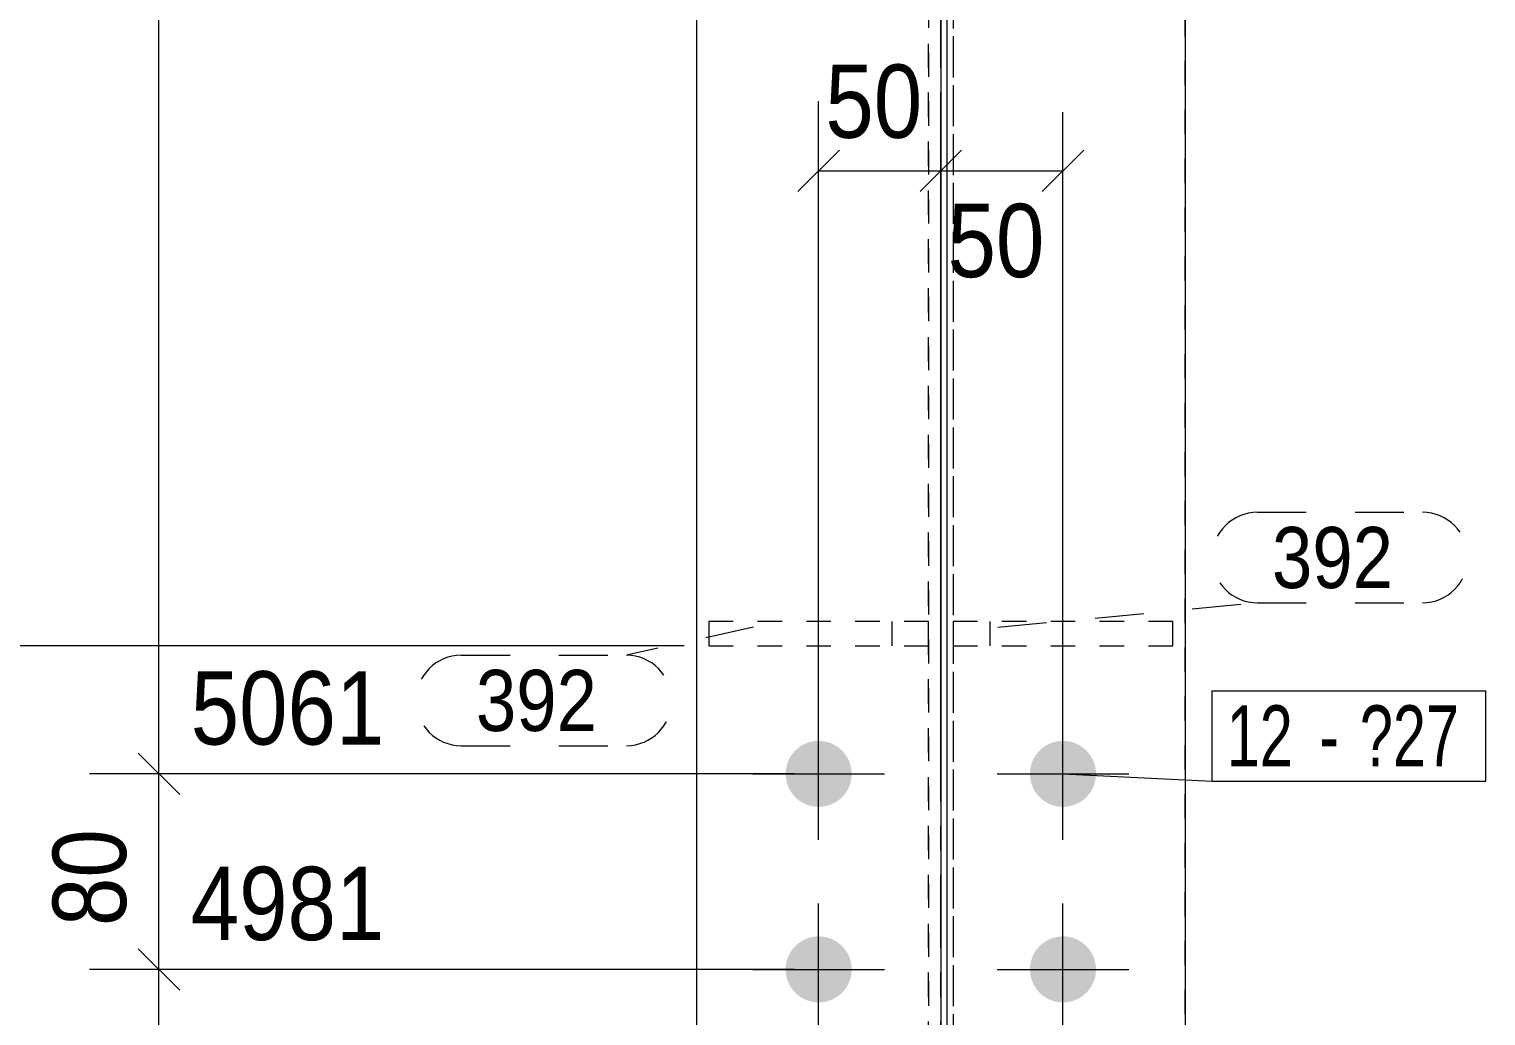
# Model space of a CAD drawing. Header units: millimetres. Extents: x 2 to 579, y 1 to 825.
# Drawn here: x 37.4 to 97, y 277.8 to 318.2 of the extents above; entities that cross this region are included whole.
import ezdxf

# ---------------------------------------------------------------- set-up
doc = ezdxf.new("R2010")
doc.units = ezdxf.units.MM
for name, pattern in [('XKITLINE00', [0]), ('XKITLINE01', [4, 1, -1, 1, -1]), ('XKITLINE02', [4, 2, -2]), ('XKITLINE03', [6, 3, -1, 1, -1])]:
    doc.linetypes.add(name, pattern=pattern)
for name, color, linetype, lineweight in [('Bolt', 3, 'Continuous', 0), ('BoltMark', 7, 'Continuous', 0), ('Dimensions', 7, 'Continuous', 0), ('Part', 2, 'Continuous', 0), ('PartMark', 7, 'Continuous', 0)]:
    doc.layers.add(name, color=color, linetype=linetype, lineweight=lineweight)
doc.styles.add('ARIAL', font='ARIAL.TTF')
doc.styles.add('ARIAL_NARROW', font='ARIALN.TTF')

# ---------------------------------------------------------------- blocks, each defined once
blk = doc.blocks.new('*A53')
at = {"layer": 'Bolt'}
for points in [[(68.349, 287.779), (68.351, 287.813), (68.353, 287.846), (68.356, 287.879), (68.359, 287.912), (68.364, 287.944), (68.369, 287.977), (68.375, 288.01), (68.382, 288.042), (68.389, 288.074), (68.398, 288.106), (68.407, 288.138), (68.417, 288.17), (68.428, 288.201), (68.439, 288.232), (68.452, 288.263), (68.465, 288.293), (68.479, 288.324), (68.493, 288.353), (68.508, 288.383), (68.524, 288.412), (68.541, 288.44), (68.558, 288.469), (68.577, 288.496), (68.595, 288.524), (68.615, 288.551), (68.635, 288.577), (68.655, 288.603), (68.677, 288.628), (68.699, 288.653), (68.721, 288.677), (68.744, 288.701), (68.768, 288.724), (68.792, 288.747), (68.817, 288.769), (68.843, 288.79), (68.868, 288.811), (68.895, 288.831), (68.922, 288.85), (68.949, 288.869), (68.977, 288.887), (69.005, 288.904), (69.034, 288.921), (69.063, 288.937), (69.092, 288.952), (69.122, 288.967), (69.152, 288.981), (69.182, 288.994), (69.213, 289.006), (69.244, 289.017), (69.276, 289.028), (69.307, 289.038), (69.339, 289.047), (69.371, 289.056), (69.403, 289.064), (69.436, 289.07), (69.468, 289.076), (69.501, 289.082), (69.534, 289.086), (69.567, 289.09), (69.6, 289.093), (69.633, 289.095), (69.666, 289.096), (69.699, 289.096), (69.732, 289.096), (69.765, 289.095), (69.798, 289.093), (69.831, 289.09), (69.864, 289.086), (69.897, 289.082), (69.93, 289.076), (69.962, 289.07), (69.995, 289.064), (70.027, 289.056), (70.059, 289.047), (70.091, 289.038), (70.122, 289.028), (70.154, 289.017), (70.185, 289.006), (70.216, 288.994), (70.246, 288.981), (70.276, 288.967), (70.306, 288.952), (70.335, 288.937), (70.364, 288.921), (70.393, 288.904), (70.421, 288.887), (70.449, 288.869), (70.476, 288.85), (70.503, 288.831), (70.53, 288.811), (70.555, 288.79), (70.581, 288.769), (70.606, 288.747), (70.63, 288.724), (70.654, 288.701), (70.677, 288.677), (70.699, 288.653), (70.721, 288.628), (70.743, 288.603), (70.763, 288.577), (70.783, 288.551), (70.803, 288.524), (70.821, 288.496), (70.84, 288.469), (70.857, 288.44), (70.874, 288.412), (70.89, 288.383), (70.905, 288.353), (70.919, 288.324), (70.933, 288.293), (70.946, 288.263), (70.959, 288.232), (70.97, 288.201), (70.981, 288.17), (70.991, 288.138), (71, 288.106), (71.009, 288.074), (71.016, 288.042), (71.023, 288.01), (71.029, 287.977), (71.034, 287.944), (71.039, 287.912), (71.043, 287.879), (71.045, 287.846), (71.047, 287.813), (71.049, 287.779), (71.049, 287.746), (71.049, 287.713), (71.047, 287.68), (71.045, 287.647), (71.043, 287.614), (71.039, 287.581), (71.034, 287.548), (71.029, 287.516), (71.023, 287.483), (71.016, 287.451), (71.009, 287.418), (71, 287.386), (70.991, 287.354), (70.981, 287.323), (70.97, 287.292), (70.959, 287.261), (70.946, 287.23), (70.933, 287.199), (70.919, 287.169), (70.905, 287.139), (70.89, 287.11), (70.874, 287.081), (70.857, 287.052), (70.84, 287.024), (70.821, 286.996), (70.803, 286.969), (70.783, 286.942), (70.763, 286.916), (70.743, 286.89), (70.721, 286.865), (70.699, 286.84), (70.677, 286.815), (70.654, 286.792), (70.63, 286.769), (70.606, 286.746), (70.581, 286.724), (70.555, 286.703), (70.53, 286.682), (70.503, 286.662), (70.476, 286.643), (70.449, 286.624), (70.421, 286.606), (70.393, 286.588), (70.364, 286.572), (70.335, 286.556), (70.306, 286.541), (70.276, 286.526), (70.246, 286.512), (70.216, 286.499), (70.185, 286.487), (70.154, 286.475), (70.122, 286.464), (70.091, 286.454), (70.059, 286.445), (70.027, 286.437), (69.995, 286.429), (69.962, 286.422), (69.93, 286.416), (69.897, 286.411), (69.864, 286.407), (69.831, 286.403), (69.798, 286.4), (69.765, 286.398), (69.732, 286.397), (69.699, 286.396), (69.666, 286.397), (69.633, 286.398), (69.6, 286.4), (69.567, 286.403), (69.534, 286.407), (69.501, 286.411), (69.468, 286.416), (69.436, 286.422), (69.403, 286.429), (69.371, 286.437), (69.339, 286.445), (69.307, 286.454), (69.276, 286.464), (69.244, 286.475), (69.213, 286.487), (69.182, 286.499), (69.152, 286.512), (69.122, 286.526), (69.092, 286.541), (69.063, 286.556), (69.034, 286.572), (69.005, 286.588), (68.977, 286.606), (68.949, 286.624), (68.922, 286.643), (68.895, 286.662), (68.868, 286.682), (68.843, 286.703), (68.817, 286.724), (68.792, 286.746), (68.768, 286.769), (68.744, 286.792), (68.721, 286.815), (68.699, 286.84), (68.677, 286.865), (68.655, 286.89), (68.635, 286.916), (68.615, 286.942), (68.595, 286.969), (68.577, 286.996), (68.558, 287.024), (68.541, 287.052), (68.524, 287.081), (68.508, 287.11), (68.493, 287.139), (68.479, 287.169), (68.465, 287.199), (68.452, 287.23), (68.439, 287.261), (68.428, 287.292), (68.417, 287.323), (68.407, 287.354), (68.398, 287.386), (68.389, 287.418), (68.382, 287.451), (68.375, 287.483), (68.369, 287.516), (68.364, 287.548), (68.359, 287.581), (68.356, 287.614), (68.353, 287.647), (68.351, 287.68), (68.349, 287.713), (68.349, 287.746)], [(78.349, 287.779), (78.351, 287.813), (78.353, 287.846), (78.356, 287.879), (78.359, 287.912), (78.364, 287.944), (78.369, 287.977), (78.375, 288.01), (78.382, 288.042), (78.389, 288.074), (78.398, 288.106), (78.407, 288.138), (78.417, 288.17), (78.428, 288.201), (78.439, 288.232), (78.452, 288.263), (78.465, 288.293), (78.479, 288.324), (78.493, 288.353), (78.508, 288.383), (78.524, 288.412), (78.541, 288.44), (78.558, 288.469), (78.577, 288.496), (78.595, 288.524), (78.615, 288.551), (78.635, 288.577), (78.655, 288.603), (78.677, 288.628), (78.699, 288.653), (78.721, 288.677), (78.744, 288.701), (78.768, 288.724), (78.792, 288.747), (78.817, 288.769), (78.843, 288.79), (78.868, 288.811), (78.895, 288.831), (78.922, 288.85), (78.949, 288.869), (78.977, 288.887), (79.005, 288.904), (79.034, 288.921), (79.063, 288.937), (79.092, 288.952), (79.122, 288.967), (79.152, 288.981), (79.182, 288.994), (79.213, 289.006), (79.244, 289.017), (79.276, 289.028), (79.307, 289.038), (79.339, 289.047), (79.371, 289.056), (79.403, 289.064), (79.436, 289.07), (79.468, 289.076), (79.501, 289.082), (79.534, 289.086), (79.567, 289.09), (79.6, 289.093), (79.633, 289.095), (79.666, 289.096), (79.699, 289.096), (79.732, 289.096), (79.765, 289.095), (79.798, 289.093), (79.831, 289.09), (79.864, 289.086), (79.897, 289.082), (79.93, 289.076), (79.962, 289.07), (79.995, 289.064), (80.027, 289.056), (80.059, 289.047), (80.091, 289.038), (80.122, 289.028), (80.154, 289.017), (80.185, 289.006), (80.216, 288.994), (80.246, 288.981), (80.276, 288.967), (80.306, 288.952), (80.335, 288.937), (80.364, 288.921), (80.393, 288.904), (80.421, 288.887), (80.449, 288.869), (80.476, 288.85), (80.503, 288.831), (80.53, 288.811), (80.555, 288.79), (80.581, 288.769), (80.606, 288.747), (80.63, 288.724), (80.654, 288.701), (80.677, 288.677), (80.699, 288.653), (80.721, 288.628), (80.743, 288.603), (80.763, 288.577), (80.783, 288.551), (80.803, 288.524), (80.821, 288.496), (80.84, 288.469), (80.857, 288.44), (80.874, 288.412), (80.89, 288.383), (80.905, 288.353), (80.919, 288.324), (80.933, 288.293), (80.946, 288.263), (80.959, 288.232), (80.97, 288.201), (80.981, 288.17), (80.991, 288.138), (81, 288.106), (81.009, 288.074), (81.016, 288.042), (81.023, 288.01), (81.029, 287.977), (81.034, 287.944), (81.039, 287.912), (81.043, 287.879), (81.045, 287.846), (81.047, 287.813), (81.049, 287.779), (81.049, 287.746), (81.049, 287.713), (81.047, 287.68), (81.045, 287.647), (81.043, 287.614), (81.039, 287.581), (81.034, 287.548), (81.029, 287.516), (81.023, 287.483), (81.016, 287.451), (81.009, 287.418), (81, 287.386), (80.991, 287.354), (80.981, 287.323), (80.97, 287.292), (80.959, 287.261), (80.946, 287.23), (80.933, 287.199), (80.919, 287.169), (80.905, 287.139), (80.89, 287.11), (80.874, 287.081), (80.857, 287.052), (80.84, 287.024), (80.821, 286.996), (80.803, 286.969), (80.783, 286.942), (80.763, 286.916), (80.743, 286.89), (80.721, 286.865), (80.699, 286.84), (80.677, 286.815), (80.654, 286.792), (80.63, 286.769), (80.606, 286.746), (80.581, 286.724), (80.555, 286.703), (80.53, 286.682), (80.503, 286.662), (80.476, 286.643), (80.449, 286.624), (80.421, 286.606), (80.393, 286.588), (80.364, 286.572), (80.335, 286.556), (80.306, 286.541), (80.276, 286.526), (80.246, 286.512), (80.216, 286.499), (80.185, 286.487), (80.154, 286.475), (80.122, 286.464), (80.091, 286.454), (80.059, 286.445), (80.027, 286.437), (79.995, 286.429), (79.962, 286.422), (79.93, 286.416), (79.897, 286.411), (79.864, 286.407), (79.831, 286.403), (79.798, 286.4), (79.765, 286.398), (79.732, 286.397), (79.699, 286.396), (79.666, 286.397), (79.633, 286.398), (79.6, 286.4), (79.567, 286.403), (79.534, 286.407), (79.501, 286.411), (79.468, 286.416), (79.436, 286.422), (79.403, 286.429), (79.371, 286.437), (79.339, 286.445), (79.307, 286.454), (79.276, 286.464), (79.244, 286.475), (79.213, 286.487), (79.182, 286.499), (79.152, 286.512), (79.122, 286.526), (79.092, 286.541), (79.063, 286.556), (79.034, 286.572), (79.005, 286.588), (78.977, 286.606), (78.949, 286.624), (78.922, 286.643), (78.895, 286.662), (78.868, 286.682), (78.843, 286.703), (78.817, 286.724), (78.792, 286.746), (78.768, 286.769), (78.744, 286.792), (78.721, 286.815), (78.699, 286.84), (78.677, 286.865), (78.655, 286.89), (78.635, 286.916), (78.615, 286.942), (78.595, 286.969), (78.577, 286.996), (78.558, 287.024), (78.541, 287.052), (78.524, 287.081), (78.508, 287.11), (78.493, 287.139), (78.479, 287.169), (78.465, 287.199), (78.452, 287.23), (78.439, 287.261), (78.428, 287.292), (78.417, 287.323), (78.407, 287.354), (78.398, 287.386), (78.389, 287.418), (78.382, 287.451), (78.375, 287.483), (78.369, 287.516), (78.364, 287.548), (78.359, 287.581), (78.356, 287.614), (78.353, 287.647), (78.351, 287.68), (78.349, 287.713), (78.349, 287.746)], [(68.349, 279.779), (68.351, 279.813), (68.353, 279.846), (68.356, 279.879), (68.359, 279.912), (68.364, 279.944), (68.369, 279.977), (68.375, 280.01), (68.382, 280.042), (68.389, 280.074), (68.398, 280.106), (68.407, 280.138), (68.417, 280.17), (68.428, 280.201), (68.439, 280.232), (68.452, 280.263), (68.465, 280.293), (68.479, 280.324), (68.493, 280.353), (68.508, 280.383), (68.524, 280.412), (68.541, 280.44), (68.558, 280.469), (68.577, 280.496), (68.595, 280.524), (68.615, 280.551), (68.635, 280.577), (68.655, 280.603), (68.677, 280.628), (68.699, 280.653), (68.721, 280.677), (68.744, 280.701), (68.768, 280.724), (68.792, 280.747), (68.817, 280.769), (68.843, 280.79), (68.868, 280.811), (68.895, 280.831), (68.922, 280.85), (68.949, 280.869), (68.977, 280.887), (69.005, 280.904), (69.034, 280.921), (69.063, 280.937), (69.092, 280.952), (69.122, 280.967), (69.152, 280.981), (69.182, 280.994), (69.213, 281.006), (69.244, 281.017), (69.276, 281.028), (69.307, 281.038), (69.339, 281.047), (69.371, 281.056), (69.403, 281.064), (69.436, 281.07), (69.468, 281.076), (69.501, 281.082), (69.534, 281.086), (69.567, 281.09), (69.6, 281.093), (69.633, 281.095), (69.666, 281.096), (69.699, 281.096), (69.732, 281.096), (69.765, 281.095), (69.798, 281.093), (69.831, 281.09), (69.864, 281.086), (69.897, 281.082), (69.93, 281.076), (69.962, 281.07), (69.995, 281.064), (70.027, 281.056), (70.059, 281.047), (70.091, 281.038), (70.122, 281.028), (70.154, 281.017), (70.185, 281.006), (70.216, 280.994), (70.246, 280.981), (70.276, 280.967), (70.306, 280.952), (70.335, 280.937), (70.364, 280.921), (70.393, 280.904), (70.421, 280.887), (70.449, 280.869), (70.476, 280.85), (70.503, 280.831), (70.53, 280.811), (70.555, 280.79), (70.581, 280.769), (70.606, 280.747), (70.63, 280.724), (70.654, 280.701), (70.677, 280.677), (70.699, 280.653), (70.721, 280.628), (70.743, 280.603), (70.763, 280.577), (70.783, 280.551), (70.803, 280.524), (70.821, 280.496), (70.84, 280.469), (70.857, 280.44), (70.874, 280.412), (70.89, 280.383), (70.905, 280.353), (70.919, 280.324), (70.933, 280.293), (70.946, 280.263), (70.959, 280.232), (70.97, 280.201), (70.981, 280.17), (70.991, 280.138), (71, 280.106), (71.009, 280.074), (71.016, 280.042), (71.023, 280.01), (71.029, 279.977), (71.034, 279.944), (71.039, 279.912), (71.043, 279.879), (71.045, 279.846), (71.047, 279.813), (71.049, 279.779), (71.049, 279.746), (71.049, 279.713), (71.047, 279.68), (71.045, 279.647), (71.043, 279.614), (71.039, 279.581), (71.034, 279.548), (71.029, 279.516), (71.023, 279.483), (71.016, 279.451), (71.009, 279.418), (71, 279.386), (70.991, 279.354), (70.981, 279.323), (70.97, 279.292), (70.959, 279.261), (70.946, 279.23), (70.933, 279.199), (70.919, 279.169), (70.905, 279.139), (70.89, 279.11), (70.874, 279.081), (70.857, 279.052), (70.84, 279.024), (70.821, 278.996), (70.803, 278.969), (70.783, 278.942), (70.763, 278.916), (70.743, 278.89), (70.721, 278.865), (70.699, 278.84), (70.677, 278.815), (70.654, 278.792), (70.63, 278.769), (70.606, 278.746), (70.581, 278.724), (70.555, 278.703), (70.53, 278.682), (70.503, 278.662), (70.476, 278.643), (70.449, 278.624), (70.421, 278.606), (70.393, 278.588), (70.364, 278.572), (70.335, 278.556), (70.306, 278.541), (70.276, 278.526), (70.246, 278.512), (70.216, 278.499), (70.185, 278.487), (70.154, 278.475), (70.122, 278.464), (70.091, 278.454), (70.059, 278.445), (70.027, 278.437), (69.995, 278.429), (69.962, 278.422), (69.93, 278.416), (69.897, 278.411), (69.864, 278.407), (69.831, 278.403), (69.798, 278.4), (69.765, 278.398), (69.732, 278.397), (69.699, 278.396), (69.666, 278.397), (69.633, 278.398), (69.6, 278.4), (69.567, 278.403), (69.534, 278.407), (69.501, 278.411), (69.468, 278.416), (69.436, 278.422), (69.403, 278.429), (69.371, 278.437), (69.339, 278.445), (69.307, 278.454), (69.276, 278.464), (69.244, 278.475), (69.213, 278.487), (69.182, 278.499), (69.152, 278.512), (69.122, 278.526), (69.092, 278.541), (69.063, 278.556), (69.034, 278.572), (69.005, 278.588), (68.977, 278.606), (68.949, 278.624), (68.922, 278.643), (68.895, 278.662), (68.868, 278.682), (68.843, 278.703), (68.817, 278.724), (68.792, 278.746), (68.768, 278.769), (68.744, 278.792), (68.721, 278.815), (68.699, 278.84), (68.677, 278.865), (68.655, 278.89), (68.635, 278.916), (68.615, 278.942), (68.595, 278.969), (68.577, 278.996), (68.558, 279.024), (68.541, 279.052), (68.524, 279.081), (68.508, 279.11), (68.493, 279.139), (68.479, 279.169), (68.465, 279.199), (68.452, 279.23), (68.439, 279.261), (68.428, 279.292), (68.417, 279.323), (68.407, 279.354), (68.398, 279.386), (68.389, 279.418), (68.382, 279.451), (68.375, 279.483), (68.369, 279.516), (68.364, 279.548), (68.359, 279.581), (68.356, 279.614), (68.353, 279.647), (68.351, 279.68), (68.349, 279.713), (68.349, 279.746)], [(78.349, 279.779), (78.351, 279.813), (78.353, 279.846), (78.356, 279.879), (78.359, 279.912), (78.364, 279.944), (78.369, 279.977), (78.375, 280.01), (78.382, 280.042), (78.389, 280.074), (78.398, 280.106), (78.407, 280.138), (78.417, 280.17), (78.428, 280.201), (78.439, 280.232), (78.452, 280.263), (78.465, 280.293), (78.479, 280.324), (78.493, 280.353), (78.508, 280.383), (78.524, 280.412), (78.541, 280.44), (78.558, 280.469), (78.577, 280.496), (78.595, 280.524), (78.615, 280.551), (78.635, 280.577), (78.655, 280.603), (78.677, 280.628), (78.699, 280.653), (78.721, 280.677), (78.744, 280.701), (78.768, 280.724), (78.792, 280.747), (78.817, 280.769), (78.843, 280.79), (78.868, 280.811), (78.895, 280.831), (78.922, 280.85), (78.949, 280.869), (78.977, 280.887), (79.005, 280.904), (79.034, 280.921), (79.063, 280.937), (79.092, 280.952), (79.122, 280.967), (79.152, 280.981), (79.182, 280.994), (79.213, 281.006), (79.244, 281.017), (79.276, 281.028), (79.307, 281.038), (79.339, 281.047), (79.371, 281.056), (79.403, 281.064), (79.436, 281.07), (79.468, 281.076), (79.501, 281.082), (79.534, 281.086), (79.567, 281.09), (79.6, 281.093), (79.633, 281.095), (79.666, 281.096), (79.699, 281.096), (79.732, 281.096), (79.765, 281.095), (79.798, 281.093), (79.831, 281.09), (79.864, 281.086), (79.897, 281.082), (79.93, 281.076), (79.962, 281.07), (79.995, 281.064), (80.027, 281.056), (80.059, 281.047), (80.091, 281.038), (80.122, 281.028), (80.154, 281.017), (80.185, 281.006), (80.216, 280.994), (80.246, 280.981), (80.276, 280.967), (80.306, 280.952), (80.335, 280.937), (80.364, 280.921), (80.393, 280.904), (80.421, 280.887), (80.449, 280.869), (80.476, 280.85), (80.503, 280.831), (80.53, 280.811), (80.555, 280.79), (80.581, 280.769), (80.606, 280.747), (80.63, 280.724), (80.654, 280.701), (80.677, 280.677), (80.699, 280.653), (80.721, 280.628), (80.743, 280.603), (80.763, 280.577), (80.783, 280.551), (80.803, 280.524), (80.821, 280.496), (80.84, 280.469), (80.857, 280.44), (80.874, 280.412), (80.89, 280.383), (80.905, 280.353), (80.919, 280.324), (80.933, 280.293), (80.946, 280.263), (80.959, 280.232), (80.97, 280.201), (80.981, 280.17), (80.991, 280.138), (81, 280.106), (81.009, 280.074), (81.016, 280.042), (81.023, 280.01), (81.029, 279.977), (81.034, 279.944), (81.039, 279.912), (81.043, 279.879), (81.045, 279.846), (81.047, 279.813), (81.049, 279.779), (81.049, 279.746), (81.049, 279.713), (81.047, 279.68), (81.045, 279.647), (81.043, 279.614), (81.039, 279.581), (81.034, 279.548), (81.029, 279.516), (81.023, 279.483), (81.016, 279.451), (81.009, 279.418), (81, 279.386), (80.991, 279.354), (80.981, 279.323), (80.97, 279.292), (80.959, 279.261), (80.946, 279.23), (80.933, 279.199), (80.919, 279.169), (80.905, 279.139), (80.89, 279.11), (80.874, 279.081), (80.857, 279.052), (80.84, 279.024), (80.821, 278.996), (80.803, 278.969), (80.783, 278.942), (80.763, 278.916), (80.743, 278.89), (80.721, 278.865), (80.699, 278.84), (80.677, 278.815), (80.654, 278.792), (80.63, 278.769), (80.606, 278.746), (80.581, 278.724), (80.555, 278.703), (80.53, 278.682), (80.503, 278.662), (80.476, 278.643), (80.449, 278.624), (80.421, 278.606), (80.393, 278.588), (80.364, 278.572), (80.335, 278.556), (80.306, 278.541), (80.276, 278.526), (80.246, 278.512), (80.216, 278.499), (80.185, 278.487), (80.154, 278.475), (80.122, 278.464), (80.091, 278.454), (80.059, 278.445), (80.027, 278.437), (79.995, 278.429), (79.962, 278.422), (79.93, 278.416), (79.897, 278.411), (79.864, 278.407), (79.831, 278.403), (79.798, 278.4), (79.765, 278.398), (79.732, 278.397), (79.699, 278.396), (79.666, 278.397), (79.633, 278.398), (79.6, 278.4), (79.567, 278.403), (79.534, 278.407), (79.501, 278.411), (79.468, 278.416), (79.436, 278.422), (79.403, 278.429), (79.371, 278.437), (79.339, 278.445), (79.307, 278.454), (79.276, 278.464), (79.244, 278.475), (79.213, 278.487), (79.182, 278.499), (79.152, 278.512), (79.122, 278.526), (79.092, 278.541), (79.063, 278.556), (79.034, 278.572), (79.005, 278.588), (78.977, 278.606), (78.949, 278.624), (78.922, 278.643), (78.895, 278.662), (78.868, 278.682), (78.843, 278.703), (78.817, 278.724), (78.792, 278.746), (78.768, 278.769), (78.744, 278.792), (78.721, 278.815), (78.699, 278.84), (78.677, 278.865), (78.655, 278.89), (78.635, 278.916), (78.615, 278.942), (78.595, 278.969), (78.577, 278.996), (78.558, 279.024), (78.541, 279.052), (78.524, 279.081), (78.508, 279.11), (78.493, 279.139), (78.479, 279.169), (78.465, 279.199), (78.452, 279.23), (78.439, 279.261), (78.428, 279.292), (78.417, 279.323), (78.407, 279.354), (78.398, 279.386), (78.389, 279.418), (78.382, 279.451), (78.375, 279.483), (78.369, 279.516), (78.364, 279.548), (78.359, 279.581), (78.356, 279.614), (78.353, 279.647), (78.351, 279.68), (78.349, 279.713), (78.349, 279.746)]]:
    blk.add_hatch(color=3, dxfattribs=at).paths.add_polyline_path(points, flags=17)
at = {"layer": 'Bolt', "color": 3, "linetype": 'XKITLINE00', "lineweight": 0}
for p, q in [((69.699, 285.046), (69.699, 290.446)), ((79.699, 285.046), (79.699, 290.446)), ((66.999, 287.746), (72.399, 287.746)), ((76.999, 287.746), (82.399, 287.746)), ((69.699, 277.046), (69.699, 282.446)), ((79.699, 277.046), (79.699, 282.446)), ((66.999, 279.746), (72.399, 279.746)), ((76.999, 279.746), (82.399, 279.746))]:
    blk.add_line(p, q, dxfattribs=at)
blk = doc.blocks.new('*A67')
at = {"layer": 'Part', "color": 2, "linetype": 'XKITLINE00', "lineweight": 0}
for p, q in [((64.699, 677.038), (64.699, 154.615)), ((84.699, 677.038), (84.699, 154.615))]:
    blk.add_line(p, q, dxfattribs=at)
at = {"layer": 'Part', "color": 7, "linetype": 'XKITLINE01', "lineweight": 0}
for p, q in [((74.199, 154.615), (74.199, 675.92)), ((75.199, 675.92), (75.199, 154.615))]:
    blk.add_line(p, q, dxfattribs=at)
at = {"layer": 'Part', "color": 7, "linetype": 'XKITLINE03', "lineweight": 0}
blk.add_line((74.699, 154.615), (74.699, 669.564), dxfattribs=at)
blk = doc.blocks.new('*A82')
at = {"layer": 'Part', "color": 7, "linetype": 'XKITLINE01', "lineweight": 0}
for p, q in [((84.199, 293.978), (75.199, 293.978)), ((75.199, 293.978), (75.199, 292.978)), ((76.699, 293.978), (76.699, 292.978)), ((84.199, 292.978), (84.199, 293.978)), ((75.199, 292.978), (84.199, 292.978))]:
    blk.add_line(p, q, dxfattribs=at)
blk = doc.blocks.new('*A83')
at = {"layer": 'Part', "color": 7, "linetype": 'XKITLINE01', "lineweight": 0}
for p, q in [((74.199, 293.978), (65.199, 293.978)), ((65.199, 293.978), (65.199, 292.978)), ((72.699, 293.978), (72.699, 292.978)), ((74.199, 292.978), (74.199, 293.978)), ((65.199, 292.978), (74.199, 292.978))]:
    blk.add_line(p, q, dxfattribs=at)
blk = doc.blocks.new('*A85')
at = {"layer": 'Part', "color": 7, "linetype": 'XKITLINE01', "lineweight": 0}
for p, q in [((74.199, 641.261), (74.199, 242.09)), ((75.199, 641.242), (75.199, 242.09)), ((64.699, 613.446), (64.699, 241.915)), ((84.699, 241.915), (84.699, 613.446))]:
    blk.add_line(p, q, dxfattribs=at)
blk = doc.blocks.new('*A218')
at = {"layer": 'Dimensions', "color": 7, "linetype": 'XKITLINE00', "lineweight": 0}
blk.add_line((64.199, 292.978), (19.849, 292.978), dxfattribs=at)
blk = doc.blocks.new('*A220')
at = {"layer": 'Dimensions', "color": 7, "linetype": 'XKITLINE00', "lineweight": 0}
for p, q in [((42.699, 287.746), (42.699, 677.038)), ((41.85, 288.595), (43.548, 286.898)), ((68.699, 287.746), (39.849, 287.746))]:
    blk.add_line(p, q, dxfattribs=at)
at = {"layer": 'Dimensions', "color": 3}
blk.add_point((42.699, 287.746), dxfattribs=at)
blk = doc.blocks.new('*A221')
at = {"layer": 'Dimensions', "color": 7, "linetype": 'XKITLINE00', "lineweight": 0}
for p, q in [((74.699, 558.615), (74.699, 197.215)), ((74.949, 558.615), (74.949, 197.215))]:
    blk.add_line(p, q, dxfattribs=at)
blk = doc.blocks.new('*A228')
at = {"layer": 'Dimensions', "color": 7, "linetype": 'XKITLINE00', "lineweight": 0}
blk.add_line((64.199, 292.978), (19.849, 292.978), dxfattribs=at)
blk = doc.blocks.new('*A233')
at = {"layer": 'Dimensions', "color": 7, "linetype": 'XKITLINE00', "lineweight": 0}
for p, q in [((41.85, 280.595), (43.548, 278.898)), ((68.699, 279.746), (39.849, 279.746)), ((42.699, 271.746), (42.699, 279.746)), ((41.85, 272.595), (43.548, 270.898)), ((68.699, 271.746), (39.849, 271.746))]:
    blk.add_line(p, q, dxfattribs=at)
at = {"layer": 'Dimensions', "color": 3}
for p in [(42.699, 279.746), (42.699, 271.746)]:
    blk.add_point(p, dxfattribs=at)
at = {"layer": 'Dimensions', "color": 3, "style": 'ARIAL', "width": 0.85}
blk.add_text('4981', height=3, dxfattribs=at).set_placement((43.999, 280.946))
blk.add_text('80', height=3, rotation=90.00021, dxfattribs=at).set_placement((41.349, 273.521))
blk = doc.blocks.new('*A234')
at = {"layer": 'Dimensions', "color": 7, "linetype": 'XKITLINE00', "lineweight": 0}
for p, q in [((41.85, 288.595), (43.548, 286.898)), ((68.699, 287.746), (39.849, 287.746)), ((42.699, 279.746), (42.699, 287.746)), ((41.85, 280.595), (43.548, 278.898)), ((68.699, 279.746), (39.849, 279.746))]:
    blk.add_line(p, q, dxfattribs=at)
at = {"layer": 'Dimensions', "color": 3}
for p in [(42.699, 287.746), (42.699, 279.746)]:
    blk.add_point(p, dxfattribs=at)
at = {"layer": 'Dimensions', "color": 3, "style": 'ARIAL', "width": 0.85}
blk.add_text('5061', height=3, dxfattribs=at).set_placement((43.999, 288.946))
blk.add_text('80', height=3, rotation=90.00021, dxfattribs=at).set_placement((41.349, 281.521))
blk = doc.blocks.new('*A237')
at = {"layer": 'Dimensions', "color": 7, "linetype": 'XKITLINE00', "lineweight": 0}
for p, q in [((69.699, 288.746), (69.699, 315.267)), ((74.699, 288.746), (74.699, 315.267)), ((70.548, 313.265), (68.85, 311.568)), ((75.548, 313.265), (73.85, 311.568)), ((69.699, 312.417), (74.699, 312.417))]:
    blk.add_line(p, q, dxfattribs=at)
at = {"layer": 'Dimensions', "color": 3}
for p in [(69.699, 312.417), (74.699, 312.417)]:
    blk.add_point(p, dxfattribs=at)
at = {"layer": 'Dimensions', "color": 3, "style": 'ARIAL', "width": 0.85}
blk.add_text('50', height=3, dxfattribs=at).set_placement((69.974, 313.767))
blk = doc.blocks.new('*A238')
at = {"layer": 'Dimensions', "color": 7, "linetype": 'XKITLINE00', "lineweight": 0}
for p, q in [((74.699, 288.746), (74.699, 314.817)), ((79.699, 288.746), (79.699, 314.817)), ((75.548, 313.265), (73.85, 311.568)), ((80.548, 313.265), (78.85, 311.568)), ((74.699, 312.417), (79.699, 312.417))]:
    blk.add_line(p, q, dxfattribs=at)
at = {"layer": 'Dimensions', "color": 3}
for p in [(74.699, 312.417), (79.699, 312.417)]:
    blk.add_point(p, dxfattribs=at)
at = {"layer": 'Dimensions', "color": 3, "style": 'ARIAL', "width": 0.85}
blk.add_text('50', height=3, dxfattribs=at).set_placement((74.974, 308.067))
blk = doc.blocks.new('*A241')
at = {"layer": 'BoltMark', "color": 7, "linetype": 'XKITLINE00', "lineweight": 0}
for p, q in [((85.799, 291.149), (97.007, 291.149)), ((85.799, 287.449), (85.799, 291.149)), ((97.007, 287.449), (97.007, 291.149)), ((79.699, 287.746), (85.799, 287.449)), ((85.799, 287.449), (97.007, 287.449))]:
    blk.add_line(p, q, dxfattribs=at)
at = {"layer": 'BoltMark', "color": 3, "style": 'ARIAL_NARROW', "width": 0.85}
for s, p in [('12', (86.399, 288.049)), ('?27', (91.848, 288.049)), ('-', (90.189, 288.049))]:
    blk.add_text(s, height=2.5, dxfattribs=at).set_placement(p)
blk = doc.blocks.new('*A244')
at = {"layer": 'PartMark', "color": 7, "linetype": 'XKITLINE02', "lineweight": 0}
for p, q in [((67.028, 293.749), (61.832, 292.599)), ((55.07, 292.599), (61.832, 292.599)), ((55.07, 288.899), (61.832, 288.899))]:
    blk.add_line(p, q, dxfattribs=at)
for centre, start, end in [((55.07, 290.749), 90, 270), ((61.832, 290.749), 270, 90)]:
    blk.add_arc(centre, 1.85, start, end, dxfattribs=at)
at = {"layer": 'PartMark', "color": 3, "style": 'ARIAL', "width": 0.85}
blk.add_text('392', height=2.5, dxfattribs=at).set_placement((55.67, 289.499))
blk = doc.blocks.new('*A245')
at = {"layer": 'PartMark', "color": 7, "linetype": 'XKITLINE02', "lineweight": 0}
for p, q in [((87.654, 298.446), (94.417, 298.446)), ((77.028, 293.749), (87.654, 294.746)), ((87.654, 294.746), (94.417, 294.746))]:
    blk.add_line(p, q, dxfattribs=at)
for centre, start, end in [((87.654, 296.596), 90, 270), ((94.417, 296.596), 270, 90)]:
    blk.add_arc(centre, 1.85, start, end, dxfattribs=at)
at = {"layer": 'PartMark', "color": 3, "style": 'ARIAL', "width": 0.85}
blk.add_text('392', height=2.5, dxfattribs=at).set_placement((88.254, 295.346))

msp = doc.modelspace()

# ---------------------------------------------------------------- block references
at = {"lineweight": 0}
for name in ['*A218', '*A220', '*A85', '*A221', '*A237', '*A238', '*A245', '*A228', '*A83', '*A82', '*A244', '*A234', '*A241', '*A53', '*A233']:
    msp.add_blockref(name, (0, 0), dxfattribs=at)
at = {"layer": 'Part', "lineweight": 0}
msp.add_blockref('*A67', (0, 0), dxfattribs=at)

doc.saveas('drawing.dxf')
